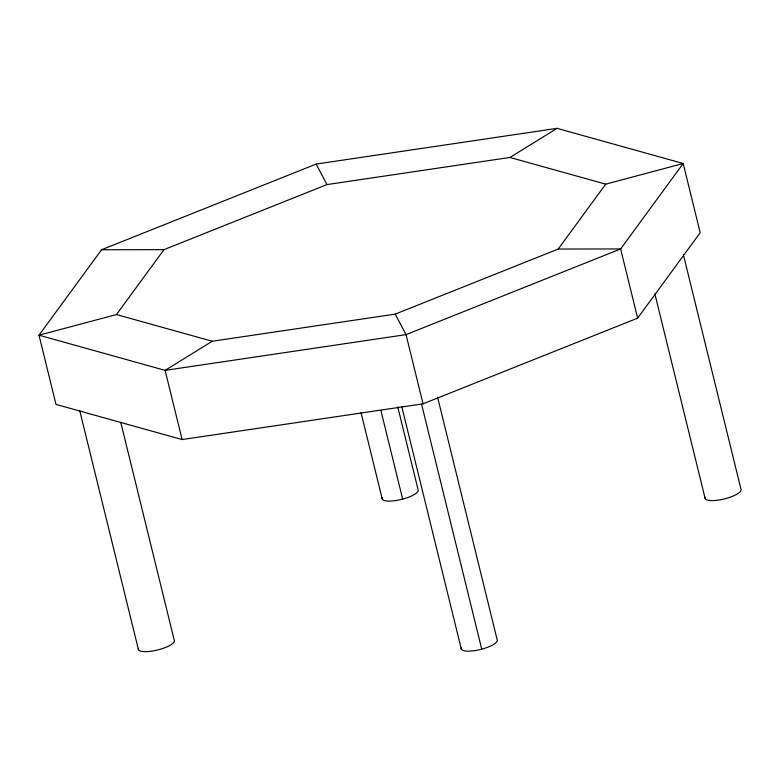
<?xml version="1.0" encoding="UTF-8"?>
<svg xmlns="http://www.w3.org/2000/svg" width="780" height="780" viewBox="0 0 780 780"><rect width="100%" height="100%" fill="white"/><g stroke="black" fill="none" stroke-linecap="round" stroke-linejoin="round"><path stroke-width="1.17" d="M101.556 249.756L39 335.205L55.994 404.401L182.12 439.559L423.043 403.835L637.63 318.152L700.187 232.703L683.192 163.498L557.076 128.349L316.154 164.073L101.556 249.756L163.985 249.659L326.966 184.587L509.935 157.453L557.076 128.349M509.935 157.453L605.719 184.148L683.192 163.498L620.636 248.947L406.039 334.63L165.116 370.363L39 335.205L116.473 314.555L163.985 249.659M182.12 439.559L165.116 370.363L212.257 341.25L395.226 314.116L558.207 249.044L605.719 184.148M558.207 249.044L620.636 248.947L637.63 318.152M116.473 314.555L212.257 341.25M316.154 164.073L326.966 184.587M395.226 314.116L406.039 334.63L423.043 403.835M683.417 254.826L740.961 489.109A18.564 5.207 -13.8 0 1 723.206 499.2A18.564 5.207 -13.8 0 1 705.139 497.26M654.898 293.943L705.178 498.654M437.56 397.088L497.143 639.658A18.564 5.207 -13.8 0 1 479.388 649.75A18.564 5.207 -13.8 0 1 461.321 647.809M421.58 404.235L481.748 649.175M401.778 406.633L461.351 649.204M397.722 406.79L418.06 489.616A18.564 5.207 -13.8 0 1 400.306 499.707A18.564 5.207 -13.8 0 1 382.239 497.767M380.874 410.377L402.665 499.122M361.062 412.776L382.278 499.151M120.763 422.438L174.242 640.166A18.564 5.207 -13.8 0 1 156.487 650.257A18.564 5.207 -13.8 0 1 138.421 648.317M79.745 410.68L138.46 649.701"/></g></svg>
